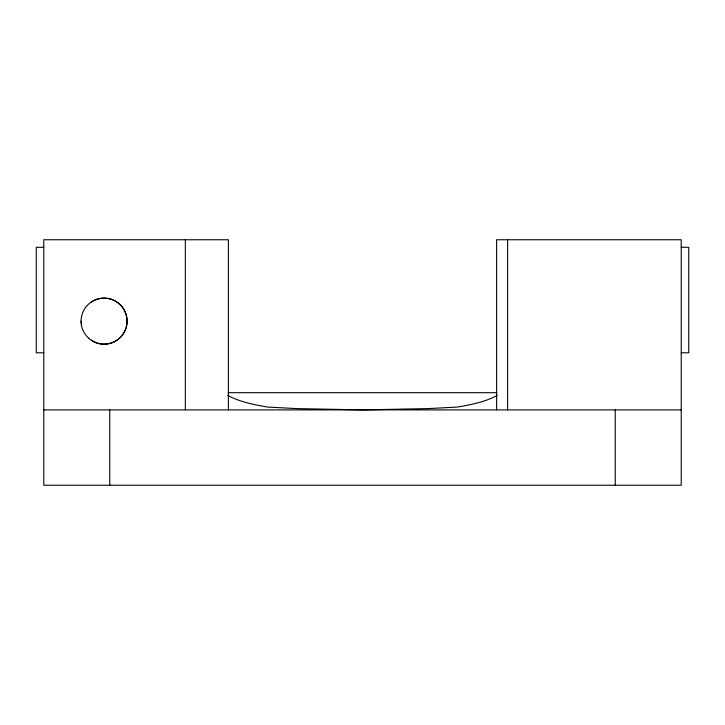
<?xml version="1.0" encoding="UTF-8"?>
<svg xmlns="http://www.w3.org/2000/svg" width="725" height="725" viewBox="0 0 725 725"><rect width="100%" height="100%" fill="white"/><g stroke="black" fill="none" stroke-linecap="round" stroke-linejoin="round"><path stroke-width="1.09" d="M497.341 395.279C485.261 402.058 471.005 404.632 457.52 407.06L427.949 408.61L362.736 409.897M91.296 302.026L95.265 299.905A23.064 22.946 -90 0 1 127.093 321.139A23.064 22.946 -90 0 1 95.256 342.399M43.781 247.297L36.25 247.297L36.25 352.776L43.781 352.776M681.219 247.297L688.75 247.297L688.75 352.776L681.219 352.776M228.176 392.696L496.824 392.696M43.781 409.897L681.219 409.897M362.264 409.897L297.051 408.61L267.48 407.06C253.995 404.632 239.739 402.058 227.659 395.279M95.265 342.363L91.296 340.243M81.526 325.616L81.082 321.139M615.235 409.897L615.235 485.243M507.618 239.757L507.618 409.897M496.616 409.897L496.616 239.757L681.219 239.757L681.219 485.243L43.781 485.243L43.781 239.757L228.384 239.757L228.384 409.897M185.328 239.757L185.328 409.897M109.765 409.897L109.765 485.243M88.912 338.412A22.982 22.982 0 0 0 126.603 325.616A22.982 22.982 0 0 0 96.679 299.371A22.982 22.982 0 0 0 88.912 338.412"/></g></svg>
